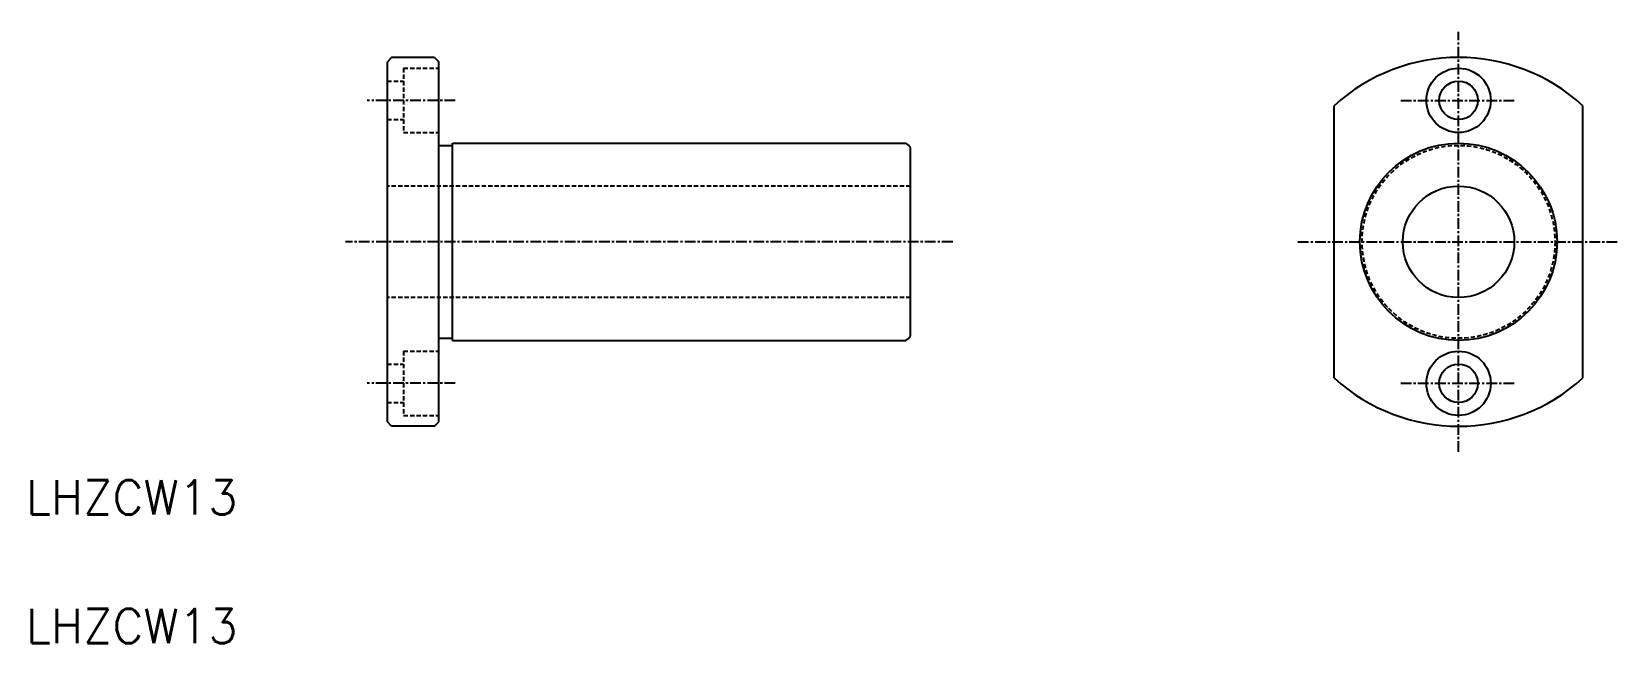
# Model space of a CAD drawing. Extents: x 227 to 412, y 150 to 221.
import ezdxf

# ---------------------------------------------------------------- set-up
doc = ezdxf.new("R2010")
doc.units = 0
doc.linetypes.add('CENTER', pattern=[2, 1.25, -0.25, 0.25, -0.25])
doc.linetypes.add('DASHED', pattern=[0.75, 0.5, -0.25])
doc.layers.get('0').update_dxf_attribs({"linetype": 'CONTINUOUS'})
doc.layers.add('CENTER', color=1, linetype='CENTER')
doc.styles.get("Standard").update_dxf_attribs({"font": 'txt.shx', "bigfont": 'bigfont.shx'})

msp = doc.modelspace()

# ---------------------------------------------------------------- linework, layer by layer
at = {"color": 7, "linetype": 'CONTINUOUS'}
for p, q in [((269.04, 218.5), (268.54, 218)), ((274.04, 218.5), (269.04, 218.5)), ((274.04, 218.5), (274.54, 218)), ((268.54, 176), (268.54, 218)), ((274.54, 176), (274.54, 218)), ((378.96, 181.13), (378.96, 212.87)), ((407.96, 181.13), (407.96, 212.87)), ((274.54, 208.25), (276.14, 208.25)), ((276.14, 208.5), (329, 208.5)), ((276.14, 185.5), (276.14, 208.5)), ((329.54, 186.04), (329.54, 207.96)), ((274.54, 185.75), (276.14, 185.75)), ((276.14, 185.5), (329, 185.5)), ((280.67, 185.5), (280.67, 185.5)), ((286.79, 185.5), (286.79, 185.5)), ((269.04, 175.5), (268.54, 176)), ((274.04, 175.5), (274.54, 176)), ((274.04, 175.5), (269.04, 175.5))]:
    msp.add_line(p, q, dxfattribs=at)
at = {"color": 3, "linetype": 'DASHED'}
for p, q in [((270.44, 217.25), (274.54, 217.25)), ((270.44, 217.25), (270.44, 209.75)), ((268.54, 215.75), (270.44, 215.75)), ((268.54, 211.25), (270.44, 211.25)), ((270.44, 209.75), (274.54, 209.75)), ((329.54, 203.5), (268.54, 203.5)), ((329.54, 190.5), (268.54, 190.5)), ((270.44, 184.25), (270.44, 176.75)), ((270.44, 184.25), (274.54, 184.25)), ((268.54, 182.75), (270.44, 182.75)), ((268.54, 178.25), (270.44, 178.25)), ((270.44, 176.75), (274.54, 176.75))]:
    msp.add_line(p, q, dxfattribs=at)
at = {"color": 7, "linetype": 'CONTINUOUS'}
for centre, radius in [((393.46, 213.5), 3.75), ((393.46, 213.5), 2.25), ((393.46, 197), 11.5), ((393.46, 197), 6.5), ((393.46, 180.5), 3.75), ((393.46, 180.5), 2.25)]:
    msp.add_circle(centre, radius, dxfattribs=at)
at = {"color": 3, "linetype": 'DASHED'}
msp.add_circle((393.46, 197), 11.25, dxfattribs=at)
at = {"color": 7, "linetype": 'CONTINUOUS'}
for centre, radius, start, end in [((393.46, 197), 21.5, 47.591, 132.409), ((328.39, 207.35), 1.3, 27.7958, 62.2042), ((328.39, 186.65), 1.3, 297.7958, 332.2042), ((393.46, 197), 21.5, 227.591, 312.409)]:
    msp.add_arc(centre, radius, start, end, dxfattribs=at)
at = {"layer": 'CENTER', "color": 1, "linetype": 'CENTER'}
for p, q in [((393.46, 172.5), (393.46, 221.5)), ((276.46, 213.5), (266.19, 213.5)), ((386.71, 213.5), (400.21, 213.5)), ((334.47, 197), (263.64, 197)), ((374.72, 197), (412.2, 197)), ((276.46, 180.5), (266.19, 180.5)), ((386.71, 180.5), (400.21, 180.5))]:
    msp.add_line(p, q, dxfattribs=at)

# ---------------------------------------------------------------- texts
at = {"color": 7, "linetype": 'CONTINUOUS'}
for p in [(226.38, 165.19), (226.38, 150.19)]:
    msp.add_text('LHZCW13', height=4, dxfattribs=at).set_placement(p)

doc.saveas('drawing.dxf')
